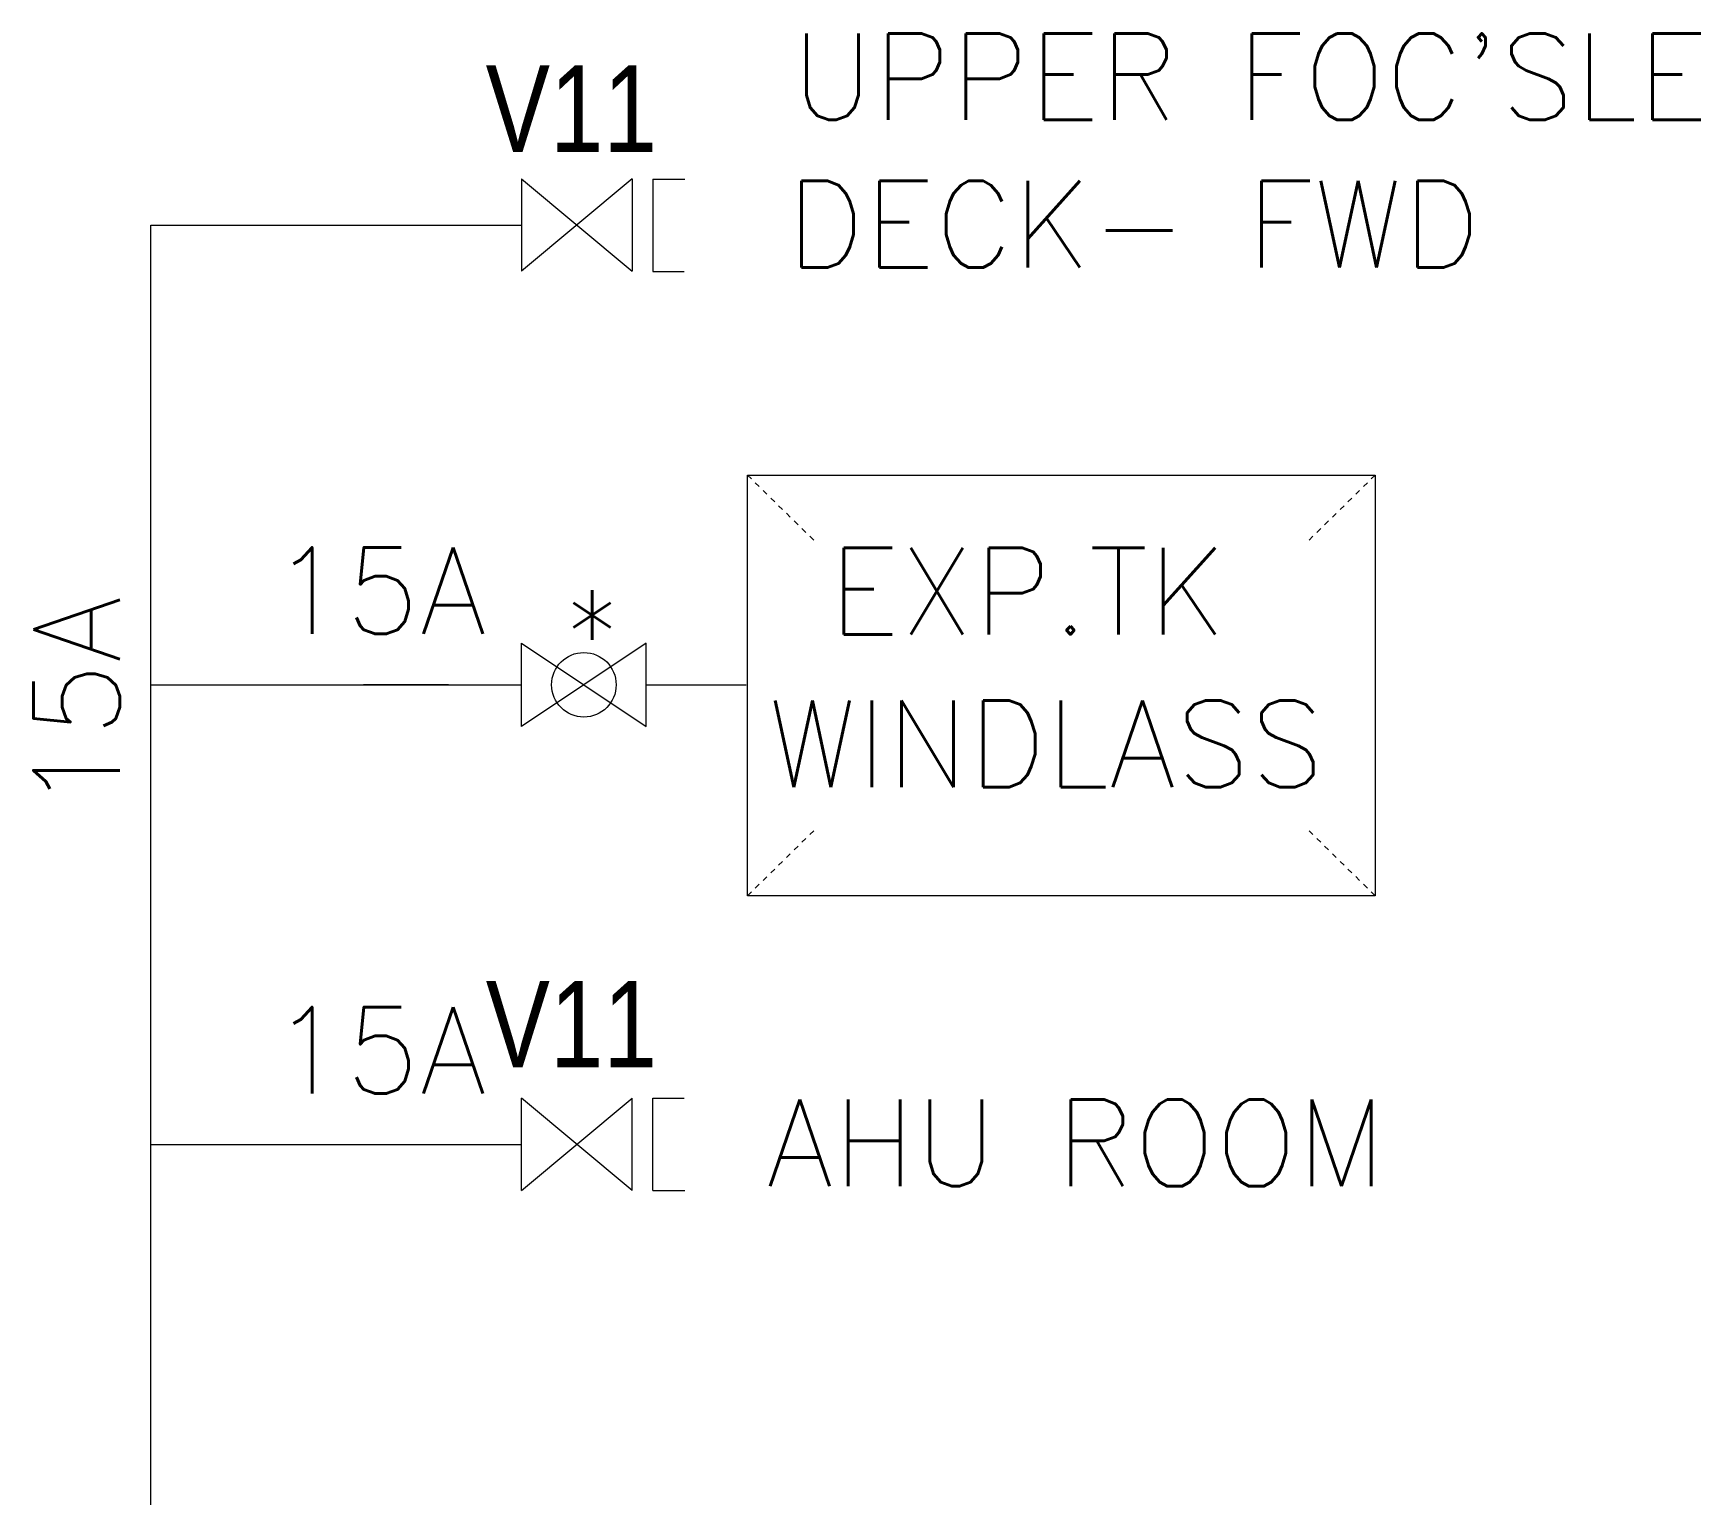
# Model space of a CAD drawing. Extents: x 475189 to 476029, y 1007718 to 1008015.
# Drawn here: x 475863.47 to 475894.02, y 1007836.63 to 1007863.42 of the extents above; entities that cross this region are included whole.
import ezdxf
from ezdxf.enums import TextEntityAlignment as Align

# ---------------------------------------------------------------- set-up
doc = ezdxf.new("R2010")
doc.units = 0
doc.header["$LTSCALE"] = 4
doc.header["$MEASUREMENT"] = 0
doc.linetypes.add('AUSGEZOGEN', pattern=[0])
doc.linetypes.add('CENTER', pattern=[2, 1.25, -0.25, 0.25, -0.25])
doc.layers.get('0').update_dxf_attribs({"linetype": 'CONTINUOUS', "lineweight": 0})
doc.layers.add('50', color=4, linetype='AUSGEZOGEN')
doc.layers.add('R.B', color=6, linetype='CONTINUOUS', lineweight=0)
doc.styles.add('ROMANS', font='ROMANS.SHX')
doc.styles.get("Standard").update_dxf_attribs({"font": '', "width": 0.95, "height": 200})
doc.styles.get('Standard').set_extended_font_data('Gulim')

# ---------------------------------------------------------------- blocks, each defined once
blk = doc.blocks.new('A$C07fd2cc2')
at = {"color": 8}
for p, q in [((23058.7, 12991.2), (23058.7, 12831.2)), ((23058.7, 12991.2), (23250.7, 12831.2)), ((23250.7, 12991.2), (23058.7, 12831.2)), ((23250.7, 12991.2), (23250.7, 12831.2)), ((23286.6, 12990.8), (23341.7, 12990.8)), ((23286.6, 12990.8), (23286.6, 12831.1)), ((22416.5, 6342.6), (22416.5, 12911.2)), ((22416.5, 12911.2), (23058.7, 12911.2)), ((23286.6, 12831.1), (23340.6, 12831.1)), ((23450.5, 12478.1), (24537.9, 12478.1)), ((23450.5, 11749.1), (23450.5, 12478.1)), ((24537.9, 12478.1), (24537.9, 11749.1)), ((23059, 12042.7), (23059, 12186.7)), ((23059, 12186.7), (23275, 12042.7)), ((23275, 12186.7), (23059, 12042.7)), ((23275, 12042.7), (23275, 12186.7)), ((22416.5, 12114.7), (23059, 12114.7)), ((22932.3, 12114.7), (22785.2, 12114.7)), ((23275, 12114.7), (23448.2, 12114.7)), ((24537.9, 11749.1), (23450.5, 11749.1)), ((23250.7, 11238.2), (23058.7, 11398.2)), ((23058.7, 11238.2), (23250.7, 11398.2)), ((23058.7, 11238.2), (23058.7, 11398.2)), ((23250.7, 11238.2), (23250.7, 11398.2)), ((23286.6, 11238.5), (23286.6, 11398.2)), ((23286.6, 11398.2), (23340.6, 11398.2)), ((22416.5, 11318.2), (23058.7, 11318.2)), ((23286.6, 11238.5), (23341.7, 11238.5))]:
    blk.add_line(p, q, dxfattribs=at)
at = {"color": 8, "linetype": 'CENTER'}
for p, q in [((23450.5, 12478.1), (23570.8, 12359.8)), ((23450.5, 12478.1), (23570.8, 12359.8)), ((24537.9, 12478.1), (24417.7, 12359.8)), ((24537.9, 12478.1), (24417.7, 12359.8)), ((23450.5, 11749.1), (23570.8, 11867.4)), ((24537.9, 11749.1), (24417.7, 11867.4))]:
    blk.add_line(p, q, dxfattribs=at)
at = {"color": 8}
blk.add_circle((23167, 12114.7), 55.9, dxfattribs=at)
at = {"color": 8, "style": 'ROMANS'}
for s, p in [("UPPER FOC'SLE ", (23526.8, 13093.5)), ('DECK- FWD', (23518.2, 12837.7)), ('15A', (22625.3, 12202.8)), ('EXP.TK', (23591.9, 12202.1)), ('*', (23129.7, 12128.4)), ('WINDLASS', (23485.7, 11937.5)), ('15A', (22625.3, 11406.3)), ('AHU ROOM', (23483.3, 11245.9))]:
    blk.add_text(s, height=150, dxfattribs=at).set_placement(p)
blk.add_text('15A', height=150, rotation=90, dxfattribs=at).set_placement((22363.2, 11895.7))
at = {"layer": '50', "color": 8, "width": 0.85}
for p in [(23293.7, 13037.8), (23293.7, 11451.6)]:
    blk.add_text('V11', height=150, dxfattribs=at).set_placement(p, align=Align.RIGHT)

msp = doc.modelspace()

# ---------------------------------------------------------------- block references
at = {"layer": 'R.B', "xscale": 0.01057760885816948, "yscale": 0.01057760885816948, "zscale": 0.01057760885816948}
msp.add_blockref('A$C07fd2cc2', (475628.506, 1007723.332), dxfattribs=at)

doc.saveas('drawing.dxf')
